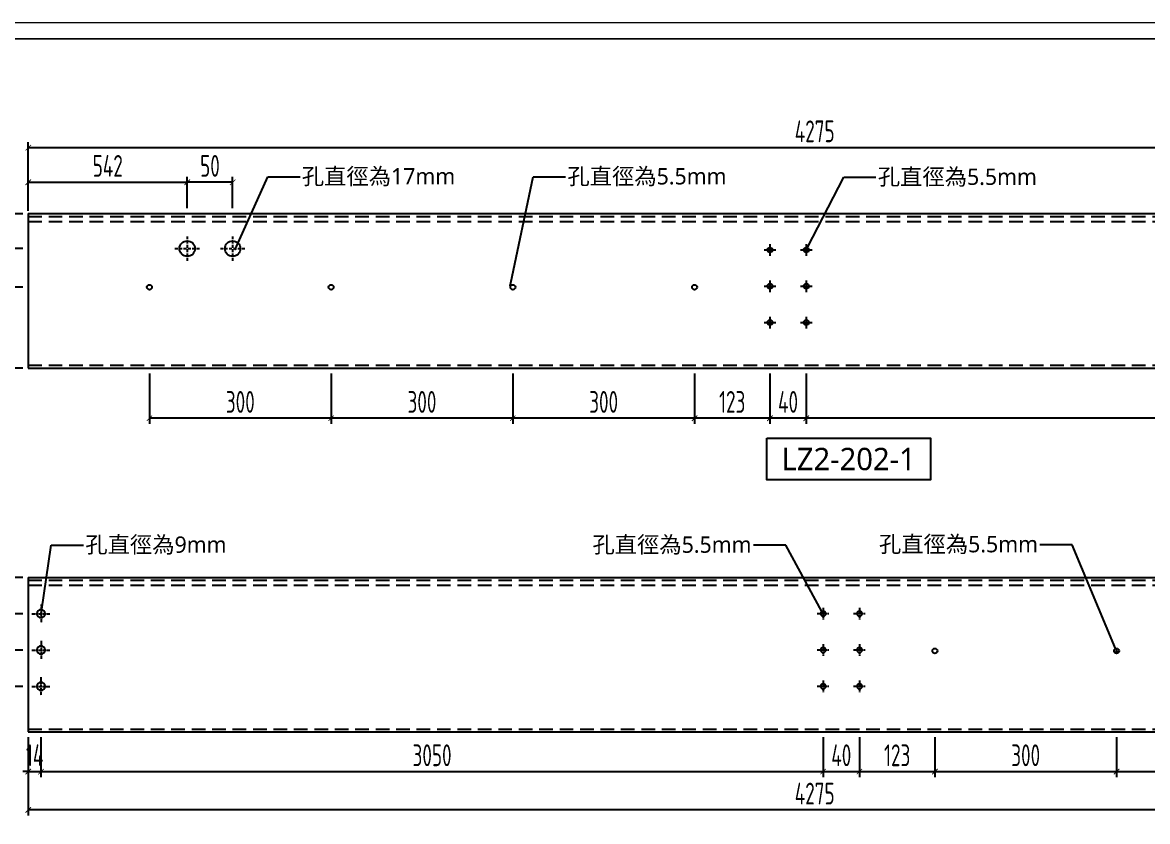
# Model space of a CAD drawing. Extents: x -3378 to 102197, y -3799 to 48702.
# Drawn here: x 11562 to 12801, y 6329 to 7209 of the extents above; entities that cross this region are included whole.
import ezdxf
from ezdxf import colors
from ezdxf.entities.mleader import LeaderData, LeaderLine
from ezdxf.enums import TextEntityAlignment as Align
from ezdxf.math import Vec2, Vec3

# ---------------------------------------------------------------- set-up
doc = ezdxf.new("R2010")
doc.units = 0
doc.set_wipeout_variables(frame=1)
for name, pattern in [('ASC-Facade Detail W1 & W2$0$HIDDEN2', [4.7625, 3.175, -1.5875]), ('CENTER', [2, 1.25, -0.25, 0.25, -0.25]), ('DASHDOT', [1, 0.5, -0.25, 0, -0.25]), ('HIDDEN', [0.375, 0.25, -0.125])]:
    doc.linetypes.add(name, pattern=pattern)
for name, color, linetype in [('DIM', 173, 'Continuous'), ('GM_ANNO_LABL', 4, 'Continuous'), ('GM_ANNO_TEXT', 7, 'Continuous'), ('噴塗面', 6, 'DASHDOT'), ('金屬面材 METAL PANEL', 2, 'Continuous'), ('鋼件', 6, 'Continuous'), ('隱藏線 HIDDEN', 8, 'HIDDEN')]:
    doc.layers.add(name, color=color, linetype=linetype)
doc.layers.add('GM_CNST', color=171, linetype='Continuous', lineweight=5, plot=False)
doc.styles.add('CHINESE', font='ros1.shx', dxfattribs={"width": 0.75, "bigfont": 'hztxt.shx'})
doc.styles.add('GM', font='')
doc.styles.get('GM').set_extended_font_data('Microsoft JhengHei')
doc.dimstyles.new('F-06', dxfattribs={"dimscale": 6, "dimtxt": 4, "dimasz": 1, "dimexe": 1, "dimexo": 1, "dimgap": 1, "dimtad": 1, "dimdec": 1, "dimzin": 12, "dimdsep": 46, "dimtxsty": 'CHINESE', "dimblk": 'ARCHTICK', "dimcen": 0, "dimclrd": 4, "dimclre": 4, "dimclrt": 1, "dimadec": 0, "dimazin": 3, "dimtfac": 1, "dimtdec": 1, "dimtix": 1, "dimtmove": 2, "dimatfit": 3, "dimfxl": 1, "dimtolj": 1, "dimtzin": 0, "dimarcsym": 0})

# ---------------------------------------------------------------- blocks, each defined once
blk = doc.blocks.new('_ArchTick')
at = {"color": 0, "linetype": 'ByBlock', "const_width": 0.15}
blk.add_lwpolyline([(-0.5, -0.5), (0.5, 0.5)], dxfattribs=at)
blk = doc.blocks.new('*D1194')
at = {"layer": 'Defpoints', "color": 0, "ltscale": 10, "transparency": 16777216}
for p in [(13300.2, 6468.2, 0), (11568.8, 6428.2, 0), (11568.8, 6342.1)]:
    blk.add_point(p, dxfattribs=at)
at = {"layer": 'DIM', "color": 4, "lineweight": -2, "ltscale": 10, "transparency": 16777216}
for p, q in [((13300.2, 6462.2), (13300.2, 6336.1)), ((11568.8, 6422.2), (11568.8, 6336.1)), ((13300.2, 6342.1), (11568.8, 6342.1))]:
    blk.add_line(p, q, dxfattribs=at)
at = {"layer": 'DIM', "color": 4, "lineweight": -2, "ltscale": 10, "transparency": 16777216, "xscale": 6, "yscale": 6, "zscale": 6, "rotation": 180}
blk.add_blockref('_ArchTick', (11568.8, 6342.1), dxfattribs=at)
at = {"layer": 'DIM', "color": 4, "lineweight": -2, "ltscale": 10, "transparency": 16777216, "xscale": 6, "yscale": 6, "zscale": 6}
blk.add_blockref('_ArchTick', (13300.2, 6342.1), dxfattribs=at)
at = {"layer": 'DIM', "color": 1, "ltscale": 10, "transparency": 16777216, "insert": (12434.5, 6360.1), "char_height": 24, "attachment_point": 5, "style": 'CHINESE'}
blk.add_mtext('\\A1;4275', dxfattribs=at)
blk = doc.blocks.new('*D1200')
at = {"layer": 'Defpoints', "color": 0, "ltscale": 10, "transparency": 16777216}
for p in [(13300.2, 7071.4), (11568.8, 6995.7, 0), (13300.2, 6995.7, 0)]:
    blk.add_point(p, dxfattribs=at)
at = {"layer": 'DIM', "color": 4, "lineweight": -2, "ltscale": 10, "transparency": 16777216}
for p, q in [((11568.8, 7001.7), (11568.8, 7077.4)), ((13300.2, 7001.7), (13300.2, 7077.4)), ((11568.8, 7071.4), (13300.2, 7071.4))]:
    blk.add_line(p, q, dxfattribs=at)
at = {"layer": 'DIM', "color": 4, "lineweight": -2, "ltscale": 10, "transparency": 16777216, "xscale": 6, "yscale": 6, "zscale": 6, "rotation": 180}
blk.add_blockref('_ArchTick', (11568.8, 7071.4), dxfattribs=at)
at = {"layer": 'DIM', "color": 4, "lineweight": -2, "ltscale": 10, "transparency": 16777216, "xscale": 6, "yscale": 6, "zscale": 6}
blk.add_blockref('_ArchTick', (13300.2, 7071.4), dxfattribs=at)
at = {"layer": 'DIM', "color": 1, "ltscale": 10, "transparency": 16777216, "insert": (12434.5, 7089.4), "char_height": 24, "attachment_point": 5, "style": 'CHINESE'}
blk.add_mtext('\\A1;4275', dxfattribs=at)
blk = doc.blocks.new('*D1201')
at = {"layer": 'Defpoints', "color": 0, "ltscale": 10, "transparency": 16777216}
for p in [(11743.8, 7033.3), (11568.8, 7006.1, 0), (11743.8, 6998.7, 0)]:
    blk.add_point(p, dxfattribs=at)
at = {"layer": 'DIM', "color": 4, "lineweight": -2, "ltscale": 10, "transparency": 16777216}
for p, q in [((11568.8, 7012.1), (11568.8, 7039.3)), ((11743.8, 7004.7), (11743.8, 7039.3)), ((11568.8, 7033.3), (11743.8, 7033.3))]:
    blk.add_line(p, q, dxfattribs=at)
at = {"layer": 'DIM', "color": 4, "lineweight": -2, "ltscale": 10, "transparency": 16777216, "xscale": 6, "yscale": 6, "zscale": 6, "rotation": 180}
blk.add_blockref('_ArchTick', (11568.8, 7033.3), dxfattribs=at)
at = {"layer": 'DIM', "color": 4, "lineweight": -2, "ltscale": 10, "transparency": 16777216, "xscale": 6, "yscale": 6, "zscale": 6}
blk.add_blockref('_ArchTick', (11743.8, 7033.3), dxfattribs=at)
at = {"layer": 'DIM', "color": 1, "ltscale": 10, "transparency": 16777216, "insert": (11656.3, 7051.3), "char_height": 24, "attachment_point": 5, "style": 'CHINESE'}
blk.add_mtext('\\A1;542', dxfattribs=at)
blk = doc.blocks.new('A$C1729d957')
at = {"color": 1, "linetype": 'ASC-Facade Detail W1 & W2$0$HIDDEN2'}
for p, q in [((0, 13.5), (0, -13.5)), ((-13.5, 0), (13.5, 0))]:
    blk.add_line(p, q, dxfattribs=at)
at = {"color": 1}
blk.add_circle((0, 0), 8.5, dxfattribs=at)
blk = doc.blocks.new('*D1202')
at = {"layer": 'Defpoints', "color": 0, "ltscale": 10, "transparency": 16777216}
for p in [(11568.8, 6998.7, 0), (11523, 6960.2), (11568.8, 6960.2)]:
    blk.add_point(p, dxfattribs=at)
at = {"layer": 'DIM', "color": 4, "lineweight": -2, "ltscale": 10, "transparency": 16777216}
for p, q in [((11562.8, 6998.7), (11517, 6998.7)), ((11523, 6998.7), (11523, 7004.7)), ((11523, 6998.7), (11523, 6960.2)), ((11562.8, 6960.2), (11517, 6960.2)), ((11523, 6960.2), (11523, 6954.2))]:
    blk.add_line(p, q, dxfattribs=at)
at = {"layer": 'DIM', "color": 4, "lineweight": -2, "ltscale": 10, "transparency": 16777216, "xscale": 6, "yscale": 6, "zscale": 6}
for p, rotation in [((11523, 6998.7), 270), ((11523, 6960.2), 90)]:
    blk.add_blockref('_ArchTick', p, dxfattribs=dict(at, rotation=rotation))
at = {"layer": 'DIM', "color": 1, "ltscale": 10, "transparency": 16777216, "insert": (11505, 6979.5), "char_height": 24, "attachment_point": 5, "rotation": 90, "style": 'CHINESE'}
blk.add_mtext('\\A1;38.5', dxfattribs=at)
blk = doc.blocks.new('*D1203')
at = {"layer": 'Defpoints', "color": 0, "ltscale": 10, "transparency": 16777216}
for p in [(11743.8, 7033.3), (11743.8, 6998.7, 0), (11793.8, 6998.7)]:
    blk.add_point(p, dxfattribs=at)
at = {"layer": 'DIM', "color": 4, "lineweight": -2, "ltscale": 10, "transparency": 16777216}
for p, q in [((11743.8, 7004.7), (11743.8, 7039.3)), ((11793.8, 7004.7), (11793.8, 7039.3)), ((11793.8, 7033.3), (11743.8, 7033.3))]:
    blk.add_line(p, q, dxfattribs=at)
at = {"layer": 'DIM', "color": 4, "lineweight": -2, "ltscale": 10, "transparency": 16777216, "xscale": 6, "yscale": 6, "zscale": 6, "rotation": 180}
blk.add_blockref('_ArchTick', (11743.8, 7033.3), dxfattribs=at)
at = {"layer": 'DIM', "color": 4, "lineweight": -2, "ltscale": 10, "transparency": 16777216, "xscale": 6, "yscale": 6, "zscale": 6}
blk.add_blockref('_ArchTick', (11793.8, 7033.3), dxfattribs=at)
at = {"layer": 'DIM', "color": 1, "ltscale": 10, "transparency": 16777216, "insert": (11768.8, 7051.3), "char_height": 24, "attachment_point": 5, "style": 'CHINESE'}
blk.add_mtext('\\A1;50', dxfattribs=at)
blk = doc.blocks.new('*U896')
blk.add_wipeout([(-6.301, 1.6), (6.301, 1.6), (6.301, -1.6), (-6.301, -1.6)])
blk.add_lwpolyline([(-6.301, 1.6), (6.301, 1.6), (6.301, -1.6), (-6.301, -1.6)], close=True)
at = {"layer": 'GM_ANNO_TEXT', "ltscale": 0.3, "style": 'GM', "flags": 8}
blk.add_attdef('01', text='', height=1.725, dxfattribs=at).set_placement((0, 0), align=Align.MIDDLE_CENTER)
blk = doc.blocks.new('_Dot')
at = {"color": 0, "linetype": 'ByBlock', "lineweight": -2}
blk.add_line((-0.5, 0), (-1, 0), dxfattribs=at)
at = {"color": 0, "linetype": 'ByBlock', "const_width": 0.5}
blk.add_lwpolyline([(-0.25, 0, 1), (0.25, 0, 1)], format="xyb", close=True, dxfattribs=at)
blk = doc.blocks.new('5.5KONG')
at = {"color": 6, "linetype": 'CENTER'}
for p, q in [((-6.4, 0), (6.4, 0)), ((0, 6.4), (0, -6.4))]:
    blk.add_line(p, q, dxfattribs=at)
at = {"layer": '鋼件', "linetype": 'Continuous'}
blk.add_circle((0, 0), 2.75, dxfattribs=at)
blk = doc.blocks.new('*D1145')
at = {"layer": 'Defpoints', "color": 0, "ltscale": 10, "transparency": 16777216}
for p in [(12425.2, 6828.7, 0), (13286.2, 6828.7, 0), (12425.2, 6773.4)]:
    blk.add_point(p, dxfattribs=at)
at = {"layer": 'DIM', "color": 4, "lineweight": -2, "ltscale": 10, "transparency": 16777216}
for p, q in [((12425.2, 6822.7), (12425.2, 6767.4)), ((13286.2, 6822.7), (13286.2, 6767.4)), ((13286.2, 6773.4), (12425.2, 6773.4))]:
    blk.add_line(p, q, dxfattribs=at)
at = {"layer": 'DIM', "color": 4, "lineweight": -2, "ltscale": 10, "transparency": 16777216, "xscale": 6, "yscale": 6, "zscale": 6, "rotation": 180}
blk.add_blockref('_ArchTick', (12425.2, 6773.4), dxfattribs=at)
at = {"layer": 'DIM', "color": 4, "lineweight": -2, "ltscale": 10, "transparency": 16777216, "xscale": 6, "yscale": 6, "zscale": 6}
blk.add_blockref('_ArchTick', (13286.2, 6773.4), dxfattribs=at)
at = {"layer": 'DIM', "color": 1, "ltscale": 10, "transparency": 16777216, "insert": (12855.7, 6791.4), "char_height": 24, "attachment_point": 5, "style": 'CHINESE'}
blk.add_mtext('\\A1;3050', dxfattribs=at)
blk = doc.blocks.new('*D1146')
at = {"layer": 'Defpoints', "color": 0, "ltscale": 10, "transparency": 16777216}
for p in [(12385.2, 6828.7, 0), (12425.2, 6828.7, 0), (12385.2, 6773.4)]:
    blk.add_point(p, dxfattribs=at)
at = {"layer": 'DIM', "color": 4, "lineweight": -2, "ltscale": 10, "transparency": 16777216}
for p, q in [((12385.2, 6822.7), (12385.2, 6767.4)), ((12425.2, 6822.7), (12425.2, 6767.4)), ((12425.2, 6773.4), (12385.2, 6773.4))]:
    blk.add_line(p, q, dxfattribs=at)
at = {"layer": 'DIM', "color": 4, "lineweight": -2, "ltscale": 10, "transparency": 16777216, "xscale": 6, "yscale": 6, "zscale": 6, "rotation": 180}
blk.add_blockref('_ArchTick', (12385.2, 6773.4), dxfattribs=at)
at = {"layer": 'DIM', "color": 4, "lineweight": -2, "ltscale": 10, "transparency": 16777216, "xscale": 6, "yscale": 6, "zscale": 6}
blk.add_blockref('_ArchTick', (12425.2, 6773.4), dxfattribs=at)
at = {"layer": 'DIM', "color": 1, "ltscale": 10, "transparency": 16777216, "insert": (12405.2, 6791.4), "char_height": 24, "attachment_point": 5, "style": 'CHINESE'}
blk.add_mtext('\\A1;40', dxfattribs=at)
blk = doc.blocks.new('*D1147')
at = {"layer": 'Defpoints', "color": 0, "ltscale": 10, "transparency": 16777216}
for p in [(11524.1, 6917.7), (11568.8, 6917.7, 0), (11568.8, 6828.7, 0)]:
    blk.add_point(p, dxfattribs=at)
at = {"layer": 'DIM', "color": 4, "lineweight": -2, "ltscale": 10, "transparency": 16777216}
for p, q in [((11562.8, 6917.7), (11518.1, 6917.7)), ((11524.1, 6828.7), (11524.1, 6917.7)), ((11562.8, 6828.7), (11518.1, 6828.7))]:
    blk.add_line(p, q, dxfattribs=at)
at = {"layer": 'DIM', "color": 4, "lineweight": -2, "ltscale": 10, "transparency": 16777216, "xscale": 6, "yscale": 6, "zscale": 6}
for p, rotation in [((11524.1, 6917.7), 90), ((11524.1, 6828.7), 270)]:
    blk.add_blockref('_ArchTick', p, dxfattribs=dict(at, rotation=rotation))
at = {"layer": 'DIM', "color": 1, "ltscale": 10, "transparency": 16777216, "insert": (11506.1, 6873.2), "char_height": 24, "attachment_point": 5, "rotation": 90, "style": 'CHINESE'}
blk.add_mtext('\\A1;89', dxfattribs=at)
blk = doc.blocks.new('*D1148')
at = {"layer": 'Defpoints', "color": 0, "ltscale": 10, "transparency": 16777216}
for p in [(12102.2, 6828.7, 0), (12302.2, 6828.7, 0), (12102.2, 6773.4)]:
    blk.add_point(p, dxfattribs=at)
at = {"layer": 'DIM', "color": 4, "lineweight": -2, "ltscale": 10, "transparency": 16777216}
for p, q in [((12102.2, 6822.7), (12102.2, 6767.4)), ((12302.2, 6822.7), (12302.2, 6767.4)), ((12302.2, 6773.4), (12102.2, 6773.4))]:
    blk.add_line(p, q, dxfattribs=at)
at = {"layer": 'DIM', "color": 4, "lineweight": -2, "ltscale": 10, "transparency": 16777216, "xscale": 6, "yscale": 6, "zscale": 6, "rotation": 180}
blk.add_blockref('_ArchTick', (12102.2, 6773.4), dxfattribs=at)
at = {"layer": 'DIM', "color": 4, "lineweight": -2, "ltscale": 10, "transparency": 16777216, "xscale": 6, "yscale": 6, "zscale": 6}
blk.add_blockref('_ArchTick', (12302.2, 6773.4), dxfattribs=at)
at = {"layer": 'DIM', "color": 1, "ltscale": 10, "transparency": 16777216, "insert": (12202.2, 6791.4), "char_height": 24, "attachment_point": 5, "style": 'CHINESE'}
blk.add_mtext('\\A1;300', dxfattribs=at)
blk = doc.blocks.new('*D1149')
at = {"layer": 'Defpoints', "color": 0, "ltscale": 10, "transparency": 16777216}
for p in [(11902.2, 6828.7, 0), (12102.2, 6828.7, 0), (11902.2, 6773.4)]:
    blk.add_point(p, dxfattribs=at)
at = {"layer": 'DIM', "color": 4, "lineweight": -2, "ltscale": 10, "transparency": 16777216}
for p, q in [((11902.2, 6822.7), (11902.2, 6767.4)), ((12102.2, 6822.7), (12102.2, 6767.4)), ((12102.2, 6773.4), (11902.2, 6773.4))]:
    blk.add_line(p, q, dxfattribs=at)
at = {"layer": 'DIM', "color": 4, "lineweight": -2, "ltscale": 10, "transparency": 16777216, "xscale": 6, "yscale": 6, "zscale": 6, "rotation": 180}
blk.add_blockref('_ArchTick', (11902.2, 6773.4), dxfattribs=at)
at = {"layer": 'DIM', "color": 4, "lineweight": -2, "ltscale": 10, "transparency": 16777216, "xscale": 6, "yscale": 6, "zscale": 6}
blk.add_blockref('_ArchTick', (12102.2, 6773.4), dxfattribs=at)
at = {"layer": 'DIM', "color": 1, "ltscale": 10, "transparency": 16777216, "insert": (12002.2, 6791.4), "char_height": 24, "attachment_point": 5, "style": 'CHINESE'}
blk.add_mtext('\\A1;300', dxfattribs=at)
blk = doc.blocks.new('*D1150')
at = {"layer": 'Defpoints', "color": 0, "ltscale": 10, "transparency": 16777216}
for p in [(11702.2, 6828.7, 0), (11902.2, 6828.7, 0), (11702.2, 6773.4)]:
    blk.add_point(p, dxfattribs=at)
at = {"layer": 'DIM', "color": 4, "lineweight": -2, "ltscale": 10, "transparency": 16777216}
for p, q in [((11702.2, 6822.7), (11702.2, 6767.4)), ((11902.2, 6822.7), (11902.2, 6767.4)), ((11902.2, 6773.4), (11702.2, 6773.4))]:
    blk.add_line(p, q, dxfattribs=at)
at = {"layer": 'DIM', "color": 4, "lineweight": -2, "ltscale": 10, "transparency": 16777216, "xscale": 6, "yscale": 6, "zscale": 6, "rotation": 180}
blk.add_blockref('_ArchTick', (11702.2, 6773.4), dxfattribs=at)
at = {"layer": 'DIM', "color": 4, "lineweight": -2, "ltscale": 10, "transparency": 16777216, "xscale": 6, "yscale": 6, "zscale": 6}
blk.add_blockref('_ArchTick', (11902.2, 6773.4), dxfattribs=at)
at = {"layer": 'DIM', "color": 1, "ltscale": 10, "transparency": 16777216, "insert": (11802.2, 6791.4), "char_height": 24, "attachment_point": 5, "style": 'CHINESE'}
blk.add_mtext('\\A1;300', dxfattribs=at)
blk = doc.blocks.new('*D1151')
at = {"layer": 'Defpoints', "color": 0, "ltscale": 10, "transparency": 16777216}
for p in [(12302.2, 6828.7), (12385.2, 6828.7, 0), (12302.2, 6773.4)]:
    blk.add_point(p, dxfattribs=at)
at = {"layer": 'DIM', "color": 4, "lineweight": -2, "ltscale": 10, "transparency": 16777216}
for p, q in [((12302.2, 6822.7), (12302.2, 6767.4)), ((12385.2, 6822.7), (12385.2, 6767.4)), ((12385.2, 6773.4), (12302.2, 6773.4))]:
    blk.add_line(p, q, dxfattribs=at)
at = {"layer": 'DIM', "color": 4, "lineweight": -2, "ltscale": 10, "transparency": 16777216, "xscale": 6, "yscale": 6, "zscale": 6, "rotation": 180}
blk.add_blockref('_ArchTick', (12302.2, 6773.4), dxfattribs=at)
at = {"layer": 'DIM', "color": 4, "lineweight": -2, "ltscale": 10, "transparency": 16777216, "xscale": 6, "yscale": 6, "zscale": 6}
blk.add_blockref('_ArchTick', (12385.2, 6773.4), dxfattribs=at)
at = {"layer": 'DIM', "color": 1, "ltscale": 10, "transparency": 16777216, "insert": (12343.7, 6791.4), "char_height": 24, "attachment_point": 5, "style": 'CHINESE'}
blk.add_mtext('\\A1;123', dxfattribs=at)
blk = doc.blocks.new('A$Cfb602b97')
at = {"color": 6, "linetype": 'CENTER'}
for p, q in [((10, 20, 0), (10, 0, 0)), ((20, 10, 0), (0, 10, 0))]:
    blk.add_line(p, q, dxfattribs=at)
at = {"layer": '鋼件', "ltscale": 10}
blk.add_circle((10, 10, 0), 4.5, dxfattribs=at)
blk = doc.blocks.new('*D1152')
at = {"layer": 'Defpoints', "color": 0, "ltscale": 10, "transparency": 16777216}
for p in [(11568.8, 6598.2, 0), (11526.9, 6558.2), (11568.8, 6558.2, 0)]:
    blk.add_point(p, dxfattribs=at)
at = {"layer": 'DIM', "color": 4, "lineweight": -2, "ltscale": 10, "transparency": 16777216}
for p, q in [((11562.8, 6598.2), (11520.9, 6598.2)), ((11526.9, 6598.2), (11526.9, 6558.2)), ((11562.8, 6558.2), (11520.9, 6558.2))]:
    blk.add_line(p, q, dxfattribs=at)
at = {"layer": 'DIM', "color": 4, "lineweight": -2, "ltscale": 10, "transparency": 16777216, "xscale": 6, "yscale": 6, "zscale": 6}
for p, rotation in [((11526.9, 6598.2), 90), ((11526.9, 6558.2), 270)]:
    blk.add_blockref('_ArchTick', p, dxfattribs=dict(at, rotation=rotation))
at = {"layer": 'DIM', "color": 1, "ltscale": 10, "transparency": 16777216, "insert": (11508.9, 6578.2), "char_height": 24, "attachment_point": 5, "rotation": 90, "style": 'CHINESE'}
blk.add_mtext('\\A1;40', dxfattribs=at)
blk = doc.blocks.new('*D1153')
at = {"layer": 'Defpoints', "color": 0, "ltscale": 10, "transparency": 16777216}
for p in [(11568.8, 6558.2, 0), (11526.9, 6518.2), (11568.8, 6518.2, 0)]:
    blk.add_point(p, dxfattribs=at)
at = {"layer": 'DIM', "color": 4, "lineweight": -2, "ltscale": 10, "transparency": 16777216}
for p, q in [((11562.8, 6558.2), (11520.9, 6558.2)), ((11526.9, 6558.2), (11526.9, 6518.2)), ((11562.8, 6518.2), (11520.9, 6518.2))]:
    blk.add_line(p, q, dxfattribs=at)
at = {"layer": 'DIM', "color": 4, "lineweight": -2, "ltscale": 10, "transparency": 16777216, "xscale": 6, "yscale": 6, "zscale": 6}
for p, rotation in [((11526.9, 6558.2), 90), ((11526.9, 6518.2), 270)]:
    blk.add_blockref('_ArchTick', p, dxfattribs=dict(at, rotation=rotation))
at = {"layer": 'DIM', "color": 1, "ltscale": 10, "transparency": 16777216, "insert": (11508.9, 6538.2), "char_height": 24, "attachment_point": 5, "rotation": 90, "style": 'CHINESE'}
blk.add_mtext('\\A1;40', dxfattribs=at)
blk = doc.blocks.new('*D1154')
at = {"layer": 'Defpoints', "color": 0, "ltscale": 10, "transparency": 16777216}
for p in [(11568.8, 6518.2, 0), (11526.9, 6478.2), (11568.8, 6478.2, 0)]:
    blk.add_point(p, dxfattribs=at)
at = {"layer": 'DIM', "color": 4, "lineweight": -2, "ltscale": 10, "transparency": 16777216}
for p, q in [((11562.8, 6518.2), (11520.9, 6518.2)), ((11526.9, 6518.2), (11526.9, 6478.2)), ((11562.8, 6478.2), (11520.9, 6478.2))]:
    blk.add_line(p, q, dxfattribs=at)
at = {"layer": 'DIM', "color": 4, "lineweight": -2, "ltscale": 10, "transparency": 16777216, "xscale": 6, "yscale": 6, "zscale": 6}
for p, rotation in [((11526.9, 6518.2), 90), ((11526.9, 6478.2), 270)]:
    blk.add_blockref('_ArchTick', p, dxfattribs=dict(at, rotation=rotation))
at = {"layer": 'DIM', "color": 1, "ltscale": 10, "transparency": 16777216, "insert": (11508.9, 6498.2), "char_height": 24, "attachment_point": 5, "rotation": 90, "style": 'CHINESE'}
blk.add_mtext('\\A1;40', dxfattribs=at)
blk = doc.blocks.new('*D1155')
at = {"layer": 'Defpoints', "color": 0, "ltscale": 10, "transparency": 16777216}
for p in [(12566.8, 6428.2, 0), (12766.8, 6428.2, 0), (12766.8, 6384.3)]:
    blk.add_point(p, dxfattribs=at)
at = {"layer": 'DIM', "color": 4, "lineweight": -2, "ltscale": 10, "transparency": 16777216}
for p, q in [((12566.8, 6422.2), (12566.8, 6378.3)), ((12766.8, 6422.2), (12766.8, 6378.3)), ((12566.8, 6384.3), (12766.8, 6384.3))]:
    blk.add_line(p, q, dxfattribs=at)
at = {"layer": 'DIM', "color": 4, "lineweight": -2, "ltscale": 10, "transparency": 16777216, "xscale": 6, "yscale": 6, "zscale": 6, "rotation": 180}
blk.add_blockref('_ArchTick', (12566.8, 6384.3), dxfattribs=at)
at = {"layer": 'DIM', "color": 4, "lineweight": -2, "ltscale": 10, "transparency": 16777216, "xscale": 6, "yscale": 6, "zscale": 6}
blk.add_blockref('_ArchTick', (12766.8, 6384.3), dxfattribs=at)
at = {"layer": 'DIM', "color": 1, "ltscale": 10, "transparency": 16777216, "insert": (12666.8, 6402.3), "char_height": 24, "attachment_point": 5, "style": 'CHINESE'}
blk.add_mtext('\\A1;300', dxfattribs=at)
blk = doc.blocks.new('*D1156')
at = {"layer": 'Defpoints', "color": 0, "ltscale": 10, "transparency": 16777216}
for p in [(12766.8, 6428.2, 0), (12966.8, 6429), (12966.8, 6384.3)]:
    blk.add_point(p, dxfattribs=at)
at = {"layer": 'DIM', "color": 4, "lineweight": -2, "ltscale": 10, "transparency": 16777216}
for p, q in [((12766.8, 6422.2), (12766.8, 6378.3)), ((12966.8, 6423), (12966.8, 6378.3)), ((12766.8, 6384.3), (12966.8, 6384.3))]:
    blk.add_line(p, q, dxfattribs=at)
at = {"layer": 'DIM', "color": 4, "lineweight": -2, "ltscale": 10, "transparency": 16777216, "xscale": 6, "yscale": 6, "zscale": 6, "rotation": 180}
blk.add_blockref('_ArchTick', (12766.8, 6384.3), dxfattribs=at)
at = {"layer": 'DIM', "color": 4, "lineweight": -2, "ltscale": 10, "transparency": 16777216, "xscale": 6, "yscale": 6, "zscale": 6}
blk.add_blockref('_ArchTick', (12966.8, 6384.3), dxfattribs=at)
at = {"layer": 'DIM', "color": 1, "ltscale": 10, "transparency": 16777216, "insert": (12866.8, 6402.3), "char_height": 24, "attachment_point": 5, "style": 'CHINESE'}
blk.add_mtext('\\A1;300', dxfattribs=at)
blk = doc.blocks.new('*D1128')
at = {"layer": 'Defpoints', "color": 0, "ltscale": 10, "transparency": 16777216}
for p in [(11568.8, 6428.2, 0), (11582.8, 6428.2), (11582.8, 6384.3)]:
    blk.add_point(p, dxfattribs=at)
at = {"layer": 'DIM', "color": 4, "lineweight": -2, "ltscale": 10, "transparency": 16777216}
for p, q in [((11568.8, 6422.2), (11568.8, 6378.3)), ((11582.8, 6422.2), (11582.8, 6378.3)), ((11568.8, 6384.3), (11562.8, 6384.3)), ((11568.8, 6384.3), (11582.8, 6384.3)), ((11582.8, 6384.3), (11588.8, 6384.3))]:
    blk.add_line(p, q, dxfattribs=at)
at = {"layer": 'DIM', "color": 4, "lineweight": -2, "ltscale": 10, "transparency": 16777216, "xscale": 6, "yscale": 6, "zscale": 6}
blk.add_blockref('_ArchTick', (11568.8, 6384.3), dxfattribs=at)
at = {"layer": 'DIM', "color": 4, "lineweight": -2, "ltscale": 10, "transparency": 16777216, "xscale": 6, "yscale": 6, "zscale": 6, "rotation": 180}
blk.add_blockref('_ArchTick', (11582.8, 6384.3), dxfattribs=at)
at = {"layer": 'DIM', "color": 1, "ltscale": 10, "transparency": 16777216, "insert": (11575.8, 6402.3), "char_height": 24, "attachment_point": 5, "style": 'CHINESE'}
blk.add_mtext('\\A1;14', dxfattribs=at)
blk = doc.blocks.new('*D1129')
at = {"layer": 'Defpoints', "color": 0, "ltscale": 10, "transparency": 16777216}
for p in [(11582.8, 6428.2, 0), (12443.8, 6428.2, 0), (12443.8, 6384.3)]:
    blk.add_point(p, dxfattribs=at)
at = {"layer": 'DIM', "color": 4, "lineweight": -2, "ltscale": 10, "transparency": 16777216}
for p, q in [((11582.8, 6422.2), (11582.8, 6378.3)), ((12443.8, 6422.2), (12443.8, 6378.3)), ((11582.8, 6384.3), (12443.8, 6384.3))]:
    blk.add_line(p, q, dxfattribs=at)
at = {"layer": 'DIM', "color": 4, "lineweight": -2, "ltscale": 10, "transparency": 16777216, "xscale": 6, "yscale": 6, "zscale": 6, "rotation": 180}
blk.add_blockref('_ArchTick', (11582.8, 6384.3), dxfattribs=at)
at = {"layer": 'DIM', "color": 4, "lineweight": -2, "ltscale": 10, "transparency": 16777216, "xscale": 6, "yscale": 6, "zscale": 6}
blk.add_blockref('_ArchTick', (12443.8, 6384.3), dxfattribs=at)
at = {"layer": 'DIM', "color": 1, "ltscale": 10, "transparency": 16777216, "insert": (12013.3, 6402.3), "char_height": 24, "attachment_point": 5, "style": 'CHINESE'}
blk.add_mtext('\\A1;3050', dxfattribs=at)
blk = doc.blocks.new('*D1130')
at = {"layer": 'Defpoints', "color": 0, "ltscale": 10, "transparency": 16777216}
for p in [(12443.8, 6428.2, 0), (12483.8, 6428.2, 0), (12483.8, 6384.3)]:
    blk.add_point(p, dxfattribs=at)
at = {"layer": 'DIM', "color": 4, "lineweight": -2, "ltscale": 10, "transparency": 16777216}
for p, q in [((12443.8, 6422.2), (12443.8, 6378.3)), ((12483.8, 6422.2), (12483.8, 6378.3)), ((12443.8, 6384.3), (12483.8, 6384.3))]:
    blk.add_line(p, q, dxfattribs=at)
at = {"layer": 'DIM', "color": 4, "lineweight": -2, "ltscale": 10, "transparency": 16777216, "xscale": 6, "yscale": 6, "zscale": 6, "rotation": 180}
blk.add_blockref('_ArchTick', (12443.8, 6384.3), dxfattribs=at)
at = {"layer": 'DIM', "color": 4, "lineweight": -2, "ltscale": 10, "transparency": 16777216, "xscale": 6, "yscale": 6, "zscale": 6}
blk.add_blockref('_ArchTick', (12483.8, 6384.3), dxfattribs=at)
at = {"layer": 'DIM', "color": 1, "ltscale": 10, "transparency": 16777216, "insert": (12463.8, 6402.3), "char_height": 24, "attachment_point": 5, "style": 'CHINESE'}
blk.add_mtext('\\A1;40', dxfattribs=at)
blk = doc.blocks.new('*D1131')
at = {"layer": 'Defpoints', "color": 0, "ltscale": 10, "transparency": 16777216}
for p in [(12483.8, 6428.2, 0), (12566.8, 6428.2, 0), (12566.8, 6384.3)]:
    blk.add_point(p, dxfattribs=at)
at = {"layer": 'DIM', "color": 4, "lineweight": -2, "ltscale": 10, "transparency": 16777216}
for p, q in [((12483.8, 6422.2), (12483.8, 6378.3)), ((12566.8, 6422.2), (12566.8, 6378.3)), ((12483.8, 6384.3), (12566.8, 6384.3))]:
    blk.add_line(p, q, dxfattribs=at)
at = {"layer": 'DIM', "color": 4, "lineweight": -2, "ltscale": 10, "transparency": 16777216, "xscale": 6, "yscale": 6, "zscale": 6, "rotation": 180}
blk.add_blockref('_ArchTick', (12483.8, 6384.3), dxfattribs=at)
at = {"layer": 'DIM', "color": 4, "lineweight": -2, "ltscale": 10, "transparency": 16777216, "xscale": 6, "yscale": 6, "zscale": 6}
blk.add_blockref('_ArchTick', (12566.8, 6384.3), dxfattribs=at)
at = {"layer": 'DIM', "color": 1, "ltscale": 10, "transparency": 16777216, "insert": (12525.3, 6402.3), "char_height": 24, "attachment_point": 5, "style": 'CHINESE'}
blk.add_mtext('\\A1;123', dxfattribs=at)
blk = doc.blocks.new('TK')
at = {"lineweight": 0}
blk.add_3dface([(3, 5), (415, 5), (415, 294), (3, 294)], dxfattribs=at)
at = {"layer": 'GM_CNST'}
blk.add_lwpolyline([(3, 294), (415, 294), (415, 30.55), (3, 30.55)], close=True, dxfattribs=at)
at = {"layer": 'GM_CNST', "linetype": 'Continuous', "lineweight": 0}
blk.add_3dface([(420, 0), (0, 0), (0, 297), (420, 297)], dxfattribs=at)
at = {"layer": 'GM_ANNO_TEXT', "style": 'GM'}
for tag, p in [('業主', (283.43, 26.37)), ('圖名', (283.48, 9.14))]:
    blk.add_attdef(tag, text='', height=2.56, dxfattribs=at).set_placement(p, align=Align.MIDDLE_LEFT)
for tag, p in [('繪圖者', (109.3, 23.05)), ('比例尺', (166.71, 23.04)), ('設計者', (109.3, 9.56)), ('單位', (138.49, 9.62)), ('日期', (166.62, 9.45))]:
    blk.add_attdef(tag, text='', height=2.56, dxfattribs=at).set_placement(p, align=Align.CENTER)
for p in [(389.45, 19.37), (389.45, 13.69), (359.78, 12.56), (389.45, 8.01)]:
    blk.add_attdef('加工編號', text='', height=2.56, dxfattribs=at).set_placement(p, align=Align.MIDDLE)

msp = doc.modelspace()

# ---------------------------------------------------------------- linework, layer by layer
at = {"layer": '金屬面材 METAL PANEL'}
for p, q in [((11568.783, 6998.727, 0), (13300.225, 6998.727, 0)), ((11568.783, 6998.727, 0), (11568.783, 6828.727, 0)), ((11568.783, 6828.727, 0), (13300.225, 6828.727, 0)), ((11568.783, 6598.167, 0), (13300.225, 6598.167, 0)), ((11568.783, 6598.167, 0), (11568.783, 6428.167, 0)), ((11568.783, 6428.167, 0), (13300.225, 6428.167, 0))]:
    msp.add_line(p, q, dxfattribs=at)
at = {"layer": '鋼件', "linetype": 'Continuous'}
for centre in [(11702.225, 6917.727, 0), (11902.225, 6917.727, 0), (12102.225, 6917.727, 0), (12302.225, 6917.727, 0), (12566.783, 6517.167, 0), (12766.783, 6517.167, 0)]:
    msp.add_circle(centre, 2.75, dxfattribs=at)
at = {"layer": '隱藏線 HIDDEN', "ltscale": 60}
for p, q in [((11568.783, 6995.727, 0), (13300.225, 6995.727, 0)), ((11568.783, 6990.227, 0), (13300.225, 6990.227, 0)), ((11568.783, 6831.727, 0), (13300.225, 6831.727, 0)), ((11568.783, 6595.167, 0), (13300.225, 6595.167, 0)), ((11568.783, 6589.667, 0), (13300.225, 6589.667, 0)), ((11568.783, 6431.167, 0), (13300.225, 6431.167, 0))]:
    msp.add_line(p, q, dxfattribs=at)

# ---------------------------------------------------------------- block references
for p in [(11743.783, 6960.227, 0), (11793.783, 6960.227, 0)]:
    msp.add_blockref('A$C1729d957', p)
at = {"layer": 'GM_ANNO_LABL', "ltscale": 0.3, "xscale": 14.28571431275816, "yscale": 14.28571431275816, "zscale": 14.28571431275816}
msp.add_blockref('*U896', (12471.904, 6728.537), dxfattribs=at).add_auto_attribs({'01': 'LZ2-202-1'})
at = {"layer": '噴塗面'}
for p in [(12385.225, 6958.727, 0), (12425.225, 6958.727, 0), (12385.225, 6918.727, 0), (12425.225, 6918.727, 0), (12385.225, 6878.727, 0), (12425.225, 6878.727, 0)]:
    msp.add_blockref('5.5KONG', p, dxfattribs=at)
at = {"layer": '噴塗面', "ltscale": 10, "xscale": -1}
for p in [(11592.818, 6548.167, 0), (11592.818, 6508.182, 0), (11592.783, 6468.167, 0)]:
    msp.add_blockref('A$Cfb602b97', p, dxfattribs=at)
at = {"layer": '噴塗面', "xscale": -1}
for p in [(12443.783, 6558.167, 0), (12483.783, 6558.167, 0), (12443.783, 6518.167, 0), (12483.783, 6518.167, 0), (12443.783, 6478.167, 0), (12483.783, 6478.167, 0)]:
    msp.add_blockref('5.5KONG', p, dxfattribs=at)

# ---------------------------------------------------------------- dimensions: what is measured, and where the dimension line sits
at = {"layer": 'DIM', "ltscale": 10}
for base, p1, p2, text, picture, middle in [((13300.225, 7071.441, 0), (11568.783, 6995.726, 0), (13300.225, 6995.726, 0), '4275', '*D1200', (12434.504, 7089.441, 0)), ((12443.783, 6384.317, 0), (11582.818, 6428.167, 0), (12443.783, 6428.167, 0), '3050', '*D1129', (12013.3, 6402.317, 0)), ((12566.783, 6384.317, 0), (12483.783, 6428.167, 0), (12566.783, 6428.167, 0), '123', '*D1131', (12525.283, 6402.317, 0)), ((12766.783, 6384.317, 0), (12566.783, 6428.167, 0), (12766.783, 6428.167, 0), '300', '*D1155', (12666.783, 6402.317, 0)), ((12966.783, 6384.317, 0), (12766.783, 6428.167, 0), (12966.783, 6429.004, 0), '300', '*D1156', (12866.783, 6402.317, 0))]:
    dim = msp.add_linear_dim(base=base, p1=p1, p2=p2, angle=180, text=text, dimstyle='F-06', dxfattribs=at)
    dim.commit()
    dim.dimension.update_dxf_attribs({"geometry": picture, "text_midpoint": middle})
for base, p1, p2, text, picture, middle in [((11743.783, 7033.327, 0), (11568.783, 7006.111, 0), (11743.783, 6998.727, 0), '542', '*D1201', (11656.283, 7051.327, 0)), ((11702.225, 6773.437), (11902.225, 6828.727, 0), (11702.225, 6828.727, 0), '300', '*D1150', (11802.225, 6791.437)), ((11902.225, 6773.437), (12102.225, 6828.727, 0), (11902.225, 6828.727, 0), '300', '*D1149', (12002.225, 6791.437)), ((12102.225, 6773.437), (12302.225, 6828.727, 0), (12102.225, 6828.727, 0), '300', '*D1148', (12202.225, 6791.437)), ((12302.225, 6773.437), (12385.225, 6828.727, 0), (12302.225, 6828.727), '123', '*D1151', (12343.725, 6791.437)), ((12425.225, 6773.437), (13286.19, 6828.727, 0), (12425.225, 6828.727, 0), '3050', '*D1145', (12855.708, 6791.437)), ((11568.783, 6342.061, 0), (13300.225, 6468.212, 0), (11568.783, 6428.167, 0), '4275', '*D1194', (12434.504, 6360.061, 0))]:
    dim = msp.add_linear_dim(base=base, p1=p1, p2=p2, text=text, dimstyle='F-06', dxfattribs=at)
    dim.commit()
    dim.dimension.update_dxf_attribs({"geometry": picture, "text_midpoint": middle})
for base, p1, p2, picture, middle in [((11743.783, 7033.327, 0), (11793.783, 6998.727, 0), (11743.783, 6998.727, 0), '*D1203', (11768.783, 7051.327, 0)), ((12385.225, 6773.437), (12425.225, 6828.727, 0), (12385.225, 6828.727, 0), '*D1146', (12405.225, 6791.437))]:
    dim = msp.add_linear_dim(base=base, p1=p1, p2=p2, dimstyle='F-06', dxfattribs=at)
    dim.commit()
    dim.dimension.update_dxf_attribs({"geometry": picture, "text_midpoint": middle})
for base, p1, p2, angle, picture, middle in [((11523.027, 6960.227, 0), (11568.783, 6998.727, 0), (11568.783, 6960.227, 0), 90, '*D1202', (11505.027, 6979.477, 0)), ((11524.063, 6917.727), (11568.783, 6828.727, 0), (11568.783, 6917.727, 0), 90, '*D1147', (11506.063, 6873.227)), ((11526.875, 6558.167, 0), (11568.783, 6598.167, 0), (11568.783, 6558.167, 0), 90, '*D1152', (11508.875, 6578.167, 0)), ((11526.875, 6518.182, 0), (11568.783, 6558.167, 0), (11568.783, 6518.182, 0), 90, '*D1153', (11508.875, 6538.175, 0)), ((11526.875, 6478.167, 0), (11568.783, 6518.182, 0), (11568.783, 6478.167, 0), 90, '*D1154', (11508.875, 6498.175, 0)), ((11582.818, 6384.317, 0), (11568.783, 6428.167, 0), (11582.818, 6428.167, 0), 180, '*D1128', (11575.8, 6402.317, 0)), ((12483.783, 6384.317, 0), (12443.783, 6428.167, 0), (12483.783, 6428.167, 0), 180, '*D1130', (12463.783, 6402.317, 0))]:
    dim = msp.add_linear_dim(base=base, p1=p1, p2=p2, angle=angle, dimstyle='F-06', dxfattribs=at)
    dim.commit()
    dim.dimension.update_dxf_attribs({"geometry": picture, "text_midpoint": middle})

# ---------------------------------------------------------------- leaders
at = {"layer": 'GM_ANNO_LABL'}
ml = msp.add_multileader_mtext('Standard', dxfattribs=at)
ml.set_content('{\\fMicrosoft JhengHei|b0|i0|c136|p34;孔直徑為17mm}', color=256, style='GM')
ml.set_leader_properties()
ml.set_arrow_properties(name='DOT')
ml.build(insert=Vec2(0, 0))
ml.multileader.update_dxf_attribs({"arrow_head_size": 3})
ctx = ml.context
ctx.base_point, ctx.char_height, ctx.arrow_head_size, ctx.plane_origin = Vec3(11867.926, 7039.224, 0), 18, 3, Vec3(11867.879, 7028.67, 0)
notes = []
notes.append((ctx, [(0, (1, 1, 0), (11832.35, 7039.224, 0), (1, 0), 35.576, [(0, [(11796.681, 6959.89, 0)], 0, [])])]))
ctx.mtext.insert, ctx.mtext.flow_direction = Vec3(11869.926, 7048.88, 0), 5
ml = msp.add_multileader_mtext('Standard', dxfattribs=at)
ml.set_content('{\\fMicrosoft JhengHei|b0|i0|c136|p34;孔直徑為}5.5{\\fMicrosoft JhengHei|b0|i0|c136|p34;mm}', color=256, style='GM')
ml.set_leader_properties()
ml.set_arrow_properties(name='DOT')
ml.build(insert=Vec2(0, 0))
ml.multileader.update_dxf_attribs({"arrow_head_size": 3})
ctx = ml.context
ctx.base_point, ctx.char_height, ctx.arrow_head_size, ctx.plane_origin = Vec3(12160.306, 7039.224, 0), 18, 3, Vec3(11973.423, 6988.507, 0)
notes.append((ctx, [(0, (1, 1, 0), (12124.729, 7039.224, 0), (1, 0), 35.576, [(0, [(12099.475, 6919.727, 0)], 0, [])])]))
ctx.mtext.insert, ctx.mtext.flow_direction = Vec3(12162.306, 7048.88, 0), 5
ml = msp.add_multileader_mtext('Standard', dxfattribs=at)
ml.set_content('{\\fMicrosoft JhengHei|b0|i0|c136|p34;孔直徑為}5.5{\\fMicrosoft JhengHei|b0|i0|c136|p34;mm}', color=256, style='GM')
ml.set_leader_properties()
ml.set_arrow_properties(name='DOT')
ml.build(insert=Vec2(0, 0))
ml.multileader.update_dxf_attribs({"arrow_head_size": 3})
ctx = ml.context
ctx.base_point, ctx.char_height, ctx.arrow_head_size, ctx.plane_origin = Vec3(12501.999, 7038.724, 0), 18, 3, Vec3(12496.423, 7027.507, 0)
notes.append((ctx, [(0, (1, 1, 0), (12466.422, 7038.724, 0), (1, 0), 35.576, [(0, [(12425.225, 6958.727, 0)], 0, [])])]))
ctx.mtext.insert, ctx.mtext.flow_direction = Vec3(12503.999, 7048.38, 0), 5
ml = msp.add_multileader_mtext('Standard', dxfattribs=at)
ml.set_content('{\\fMicrosoft JhengHei|b0|i0|c136|p34;孔直徑為}9{\\fMicrosoft JhengHei|b0|i0|c136|p34;mm}', color=256, style='GM')
ml.set_leader_properties()
ml.set_arrow_properties(name='DOT')
ml.build(insert=Vec2(0, 0))
ml.multileader.update_dxf_attribs({"arrow_head_size": 3})
ctx = ml.context
ctx.base_point, ctx.char_height, ctx.arrow_head_size, ctx.plane_origin = Vec3(11629.596, 6633.631, 0), 18, 3, Vec3(11653.981, 6626.355, 0)
notes.append((ctx, [(0, (1, 1, 0), (11594.02, 6633.631, 0), (1, 0), 35.576, [(0, [(11582.783, 6557.575, 0)], 0, [])])]))
ctx.mtext.insert, ctx.mtext.flow_direction = Vec3(11631.596, 6643.288, 0), 5
ml = msp.add_multileader_mtext('Standard', dxfattribs=at)
ml.set_content('{\\fMicrosoft JhengHei|b0|i0|c136|p34;孔直徑為}5.5{\\fMicrosoft JhengHei|b0|i0|c136|p34;mm}', color=256, style='GM')
ml.set_leader_properties()
ml.set_arrow_properties(name='DOT')
ml.build(insert=Vec2(0, 0))
ml.multileader.update_dxf_attribs({"arrow_head_size": 3})
ctx = ml.context
ctx.base_point, ctx.char_height, ctx.arrow_head_size, ctx.plane_origin = Vec3(12194.049, 6633.631, 0), 18, 3, Vec3(12372.585, 6622.414, 0)
ctx.text_align_type = 2
notes.append((ctx, [(0, (1, 1, 0), (12402.586, 6633.631, 0), (-1, 0), 35.576, [(0, [(12443.783, 6558.167, 0)], 0, [])])]))
ctx.mtext.insert, ctx.mtext.alignment, ctx.mtext.flow_direction = Vec3(12365.009, 6643.288, 0), 3, 5
ml = msp.add_multileader_mtext('Standard', dxfattribs=at)
ml.set_content('{\\fMicrosoft JhengHei|b0|i0|c136|p34;孔直徑為}5.5{\\fMicrosoft JhengHei|b0|i0|c136|p34;mm}', color=256, style='GM')
ml.set_leader_properties()
ml.set_arrow_properties(name='DOT')
ml.build(insert=Vec2(0, 0))
ml.multileader.update_dxf_attribs({"arrow_head_size": 3})
ctx = ml.context
ctx.base_point, ctx.char_height, ctx.arrow_head_size, ctx.plane_origin = Vec3(12509.423, 6634.131, 0), 18, 3, Vec3(12743.243, 6583.414, 0)
ctx.text_align_type = 2
notes.append((ctx, [(0, (1, 1, 0), (12717.96, 6634.131, 0), (-1, 0), 35.576, [(0, [(12766.783, 6517.167, 0)], 0, [])])]))
ctx.mtext.insert, ctx.mtext.alignment, ctx.mtext.flow_direction = Vec3(12680.384, 6643.788, 0), 3, 5
for ctx, leaders in notes:
    for number, flags, end, landing, length, lines in leaders:
        leader = LeaderData()
        leader.index, (leader.has_last_leader_line, leader.has_dogleg_vector, leader.attachment_direction) = number, flags
        leader.last_leader_point, leader.dogleg_vector, leader.dogleg_length = Vec3(end), Vec3(landing), length
        for number, points, colour, breaks in lines:
            line = LeaderLine()
            line.index, line.vertices, line.color, line.breaks = number, Vec3.list(points), colors.encode_raw_color(colour), breaks
            leader.lines.append(line)
        ctx.leaders.append(leader)

# ---------------------------------------------------------------- next in the draw order: block references
at = {"xscale": 6, "yscale": 6, "zscale": 6}
msp.add_blockref('TK', (11398.793, 5427.217), dxfattribs=at)

doc.saveas('drawing.dxf')
